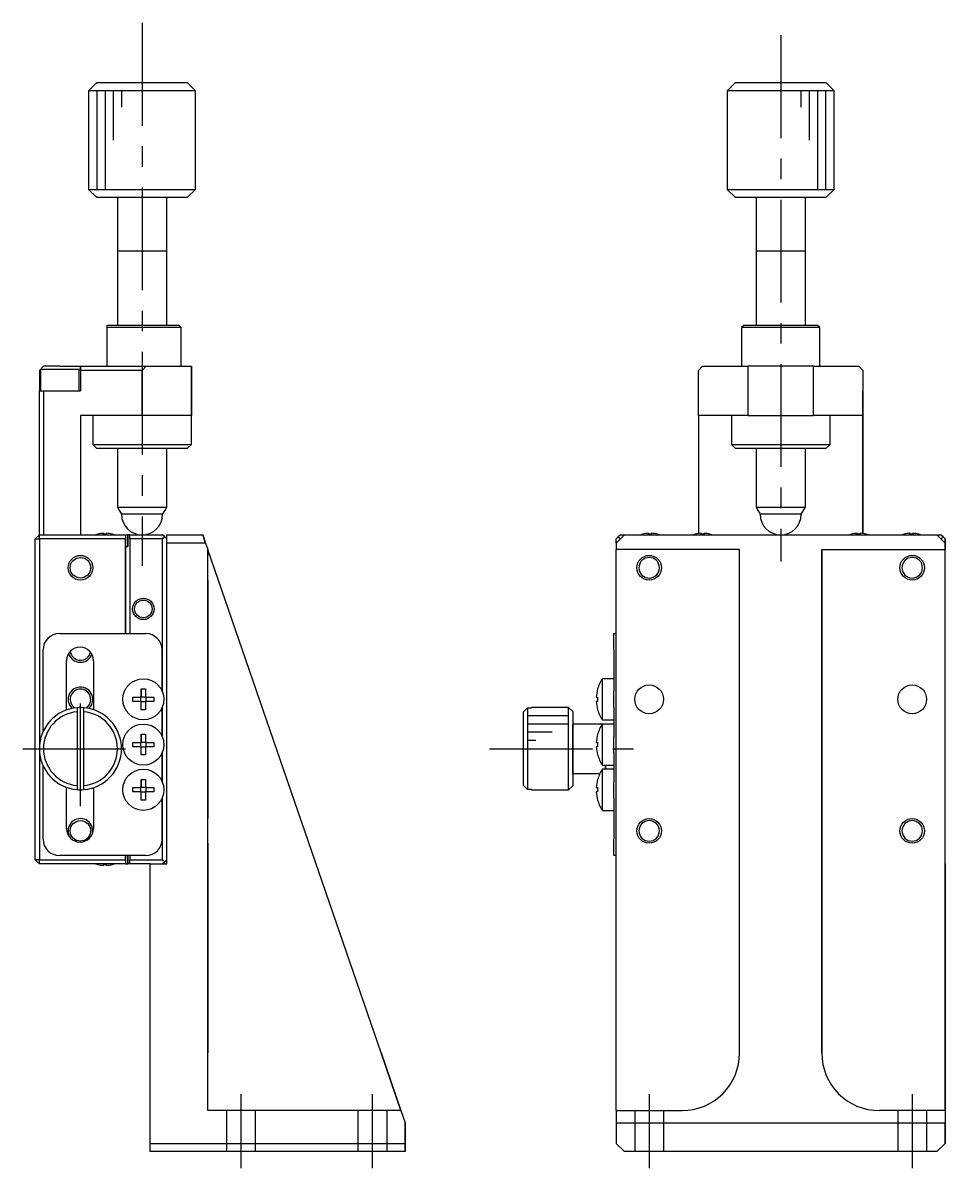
# Model space of a CAD drawing. Extents: x 79 to 385, y -4 to 276.
# Drawn here: x 273 to 385.1, y 83.8 to 223 of the extents above; entities that cross this region are included whole.
import ezdxf

# ---------------------------------------------------------------- set-up
doc = ezdxf.new("R2010")
doc.units = 0
doc.header["$LTSCALE"] = 10
doc.linetypes.add('CENTER', pattern=[2, 1.25, -0.25, 0.25, -0.25])
doc.linetypes.add('DASHED', pattern=[3.5, 2, -1.5])
doc.layers.get('0').update_dxf_attribs({"linetype": 'CONTINUOUS'})
doc.layers.add('CENTER', color=1, linetype='CENTER')

msp = doc.modelspace()

# ---------------------------------------------------------------- linework, layer by layer
at = {"color": 7, "linetype": 'CONTINUOUS'}
for p, q in [((281.966533, 215.773978), (280.966533, 214.773978)), ((287.525401, 214.773978), (280.966533, 214.773978)), ((280.966533, 214.773978), (280.966533, 202.773978)), ((281.966533, 215.773978), (287.516344, 215.773978)), ((287.516344, 215.773978), (292.966533, 215.773978)), ((293.966533, 214.773978), (287.525401, 214.773978)), ((293.966533, 214.773978), (292.966533, 215.773978)), ((293.966533, 202.773978), (293.966533, 214.773978)), ((359.643282, 215.773978), (358.643282, 214.773978)), ((358.643549, 214.773978), (358.643282, 214.773978)), ((358.643282, 214.773978), (358.643282, 202.773978)), ((371.643282, 214.773978), (358.643549, 214.773978)), ((359.643282, 215.773978), (370.643282, 215.773978)), ((359.643508, 215.773978), (370.643282, 215.773978)), ((371.643282, 214.773978), (370.643282, 215.773978)), ((371.643282, 202.773978), (371.643282, 214.773978)), ((280.966533, 202.773978), (293.966533, 202.773978)), ((280.966533, 202.773978), (281.966533, 201.773978)), ((292.966533, 201.773978), (293.966533, 202.773978)), ((358.643282, 202.773978), (371.643282, 202.773978)), ((358.643282, 202.773978), (359.643282, 201.773978)), ((370.643282, 201.773978), (371.643282, 202.773978)), ((292.966533, 201.773978), (281.966533, 201.773978)), ((284.466533, 201.773978), (284.466533, 195.273978)), ((290.466533, 195.268978), (290.466533, 201.773978)), ((370.643282, 201.773978), (359.643282, 201.773978)), ((362.143282, 201.773978), (362.143282, 195.273978)), ((368.143282, 195.273978), (368.143282, 201.773978)), ((284.466533, 195.278978), (284.466533, 195.273978)), ((284.466533, 195.273978), (284.466533, 186.273978)), ((284.466533, 195.273978), (284.466533, 195.268978)), ((290.466533, 186.273978), (290.466533, 195.278978)), ((362.143282, 195.278978), (362.143282, 195.273978)), ((362.143282, 195.273978), (362.143282, 195.268978)), ((362.143282, 195.273978), (362.143282, 186.273998)), ((368.143282, 195.273978), (368.143282, 195.278978)), ((368.143282, 195.268978), (368.143282, 195.273978)), ((368.143282, 186.273998), (368.143282, 195.273978)), ((283.216533, 186.273978), (291.916533, 186.273978)), ((283.216533, 185.973978), (283.216533, 186.273978)), ((292.216533, 185.973978), (283.216533, 185.973978)), ((283.216533, 181.273978), (283.216533, 185.973978)), ((292.216533, 185.973978), (291.916533, 186.273978)), ((292.216533, 181.273978), (292.216533, 185.973978)), ((360.693282, 186.273978), (360.393282, 185.973978)), ((369.893282, 185.973978), (360.393282, 185.973978)), ((360.393282, 185.973978), (360.393282, 181.273978)), ((360.693282, 186.273978), (369.593282, 186.273978)), ((369.893282, 185.973978), (369.593282, 186.273978)), ((369.893282, 181.273978), (369.893282, 185.973978)), ((275.466533, 181.273978), (274.966533, 180.773978)), ((277.466533, 181.273978), (275.466533, 181.273978)), ((277.466533, 181.273978), (279.966533, 181.273978)), ((279.966533, 180.773978), (279.966533, 181.273978)), ((279.966533, 181.273978), (287.966533, 181.273978)), ((279.966533, 181.273978), (279.966533, 178.273978)), ((287.966533, 181.273978), (287.466533, 180.773978)), ((287.966533, 181.273978), (293.466533, 181.273978)), ((293.466533, 181.273978), (293.466533, 175.273978)), ((293.466533, 175.273978), (293.466533, 181.273978)), ((355.643282, 181.273978), (355.143282, 180.773978)), ((355.643282, 181.273978), (361.143282, 181.273978)), ((361.143282, 181.273978), (361.143282, 175.273978)), ((369.143282, 181.273978), (361.143282, 181.273978)), ((369.143282, 175.273978), (369.143282, 181.273978)), ((369.143282, 181.273978), (374.643282, 181.273978)), ((375.143282, 180.773978), (374.643282, 181.273978)), ((374.643282, 181.273978), (375.143282, 180.773978)), ((274.966533, 180.773978), (274.966533, 178.273978)), ((277.466533, 180.873978), (275.116533, 180.873978)), ((275.116533, 180.873978), (275.116533, 178.273978)), ((279.816533, 180.873978), (277.466533, 180.873978)), ((279.816533, 178.273978), (279.816533, 180.873978)), ((279.966533, 180.773978), (279.966533, 178.273978)), ((287.466533, 180.773978), (279.966533, 180.773978)), ((287.466531, 175.273978), (287.466533, 180.773978)), ((355.14328, 175.273978), (355.143282, 180.773978)), ((375.143282, 180.773978), (375.143282, 175.273978)), ((375.143282, 180.773978), (375.143282, 178.273978)), ((274.966533, 160.773978), (274.966533, 178.273978)), ((274.966533, 178.273978), (275.466533, 178.273978)), ((275.466533, 178.273978), (275.466533, 160.773978)), ((275.466533, 178.273978), (279.966533, 178.273978)), ((375.143282, 175.273978), (375.143282, 178.273978)), ((279.966533, 175.273978), (279.966533, 160.773978)), ((287.466531, 175.273978), (279.966533, 175.273978)), ((279.966533, 175.273978), (279.966533, 160.773978)), ((281.466533, 175.273978), (281.466533, 171.773978)), ((293.466533, 175.273978), (287.466531, 175.273978)), ((293.466533, 171.773978), (293.466533, 175.273978)), ((361.143282, 175.273978), (355.14328, 175.273978)), ((355.14328, 175.273978), (355.14328, 160.929545)), ((359.143282, 175.273978), (359.143282, 171.773978)), ((361.143282, 175.273978), (365.143282, 175.273978)), ((365.143282, 175.273978), (369.143282, 175.273978)), ((375.143282, 175.273978), (369.143282, 175.273978)), ((371.143282, 171.773978), (371.143282, 175.273978)), ((375.143282, 175.273978), (375.143282, 160.929545)), ((375.143282, 160.929545), (375.143282, 175.273978)), ((281.466533, 171.773978), (287.466533, 171.773978)), ((281.466533, 171.773978), (281.966533, 171.273978)), ((287.466533, 171.773978), (293.466533, 171.773978)), ((292.966533, 171.273978), (293.466533, 171.773978)), ((359.143282, 171.773978), (371.143282, 171.773978)), ((359.143282, 171.773978), (359.643282, 171.273978)), ((370.643282, 171.273978), (371.143282, 171.773978)), ((287.466533, 171.273978), (281.966533, 171.273978)), ((284.466533, 171.273978), (284.466533, 164.140004)), ((292.966533, 171.273978), (287.466533, 171.273978)), ((290.466533, 164.140004), (290.466533, 171.273978)), ((370.643282, 171.273978), (359.643282, 171.273978)), ((362.143282, 171.273959), (362.143282, 164.140004)), ((368.143282, 164.140004), (368.143282, 171.273959)), ((284.466533, 164.140004), (290.466533, 164.140004)), ((284.466533, 164.140004), (284.716533, 163.706991)), ((284.716533, 163.706991), (284.966533, 163.273978)), ((289.966533, 163.273978), (284.966533, 163.273978)), ((289.966533, 163.273978), (290.216533, 163.706991)), ((290.216533, 163.706991), (290.466533, 164.140004)), ((362.143282, 164.140004), (368.143282, 164.140004)), ((362.143282, 164.140004), (362.393282, 163.706991)), ((362.393282, 163.706991), (362.643282, 163.273978)), ((367.643282, 163.273978), (362.643282, 163.273978)), ((367.643282, 163.273978), (367.893282, 163.706991)), ((367.893282, 163.706991), (368.143282, 164.140004)), ((274.466533, 160.273978), (274.966533, 160.773978)), ((274.466533, 121.273978), (274.466533, 160.273978)), ((274.466533, 160.273978), (274.966533, 160.273978)), ((274.966533, 160.273978), (274.966533, 160.773978)), ((274.966533, 160.773978), (285.466533, 160.773978)), ((285.466533, 160.273978), (274.966533, 160.273978)), ((274.966533, 160.273978), (274.966533, 134.773978)), ((282.080171, 160.8435), (282.077917, 160.848122)), ((282.080171, 160.8435), (282.077917, 160.848122)), ((282.786533, 160.8435), (282.786533, 160.963837)), ((282.786533, 160.963837), (282.786533, 160.8435)), ((283.146533, 160.8435), (282.786533, 160.8435)), ((283.146533, 160.963837), (283.146533, 160.8435)), ((283.855149, 160.848122), (283.852894, 160.8435)), ((285.466533, 160.773978), (285.466533, 160.273978)), ((285.466533, 160.773978), (285.466533, 148.773978)), ((285.466533, 160.773978), (285.716533, 160.773978)), ((285.466533, 148.773978), (285.466533, 160.273978)), ((285.716533, 159.373978), (285.716533, 160.773978)), ((285.966533, 160.773978), (285.716533, 160.773978)), ((285.716533, 160.773978), (285.716533, 159.373978)), ((285.966533, 160.273978), (285.966533, 160.773978)), ((285.966533, 160.773978), (289.966533, 160.773978)), ((289.966533, 160.273978), (285.966533, 160.273978)), ((285.966533, 160.273978), (285.966533, 148.773978)), ((289.966533, 160.773978), (290.216533, 160.523978)), ((290.216533, 160.523978), (289.966533, 160.773978)), ((290.216533, 160.523978), (289.966533, 160.273978)), ((289.966533, 141.626914), (289.966533, 160.273978)), ((290.116533, 160.623978), (290.466533, 160.273978)), ((290.466533, 160.273978), (290.116533, 160.623978)), ((290.216533, 160.523978), (290.466533, 160.273978)), ((290.466533, 160.273978), (290.216533, 160.523978)), ((290.466533, 160.773978), (294.847109, 160.773978)), ((290.466533, 159.773978), (290.466533, 160.773978)), ((294.847109, 160.773978), (295.191436, 159.773978)), ((295.191436, 159.773978), (294.847109, 160.773978)), ((346.143282, 160.773978), (345.143282, 159.773978)), ((345.393282, 160.523978), (345.143282, 160.273978)), ((345.143282, 159.773978), (345.143282, 160.273978)), ((345.643282, 160.773978), (345.393282, 160.523978)), ((345.393282, 160.523978), (345.643282, 160.273978)), ((345.643282, 160.773978), (346.143282, 160.773978)), ((346.143282, 160.773978), (384.143282, 160.773978)), ((348.356921, 160.8435), (348.354666, 160.848122)), ((348.356921, 160.8435), (348.354666, 160.848122)), ((349.063282, 160.8435), (349.063282, 160.963837)), ((349.063282, 160.963837), (349.063282, 160.8435)), ((349.423282, 160.8435), (349.063282, 160.8435)), ((349.423282, 160.963837), (349.423282, 160.8435)), ((350.131898, 160.848122), (350.129644, 160.8435)), ((354.756921, 160.8435), (354.754666, 160.848122)), ((354.756921, 160.8435), (354.754666, 160.848122)), ((355.463282, 160.8435), (355.463282, 160.963837)), ((355.463282, 160.963837), (355.463282, 160.8435)), ((355.823282, 160.8435), (355.463282, 160.8435)), ((355.823282, 160.963837), (355.823282, 160.8435)), ((356.531898, 160.848122), (356.529644, 160.8435)), ((373.756921, 160.8435), (373.754666, 160.848122)), ((373.756921, 160.8435), (373.754666, 160.848122)), ((374.463282, 160.8435), (374.463282, 160.963837)), ((374.463282, 160.963837), (374.463282, 160.8435)), ((374.823282, 160.8435), (374.463282, 160.8435)), ((374.823282, 160.963837), (374.823282, 160.8435)), ((375.531898, 160.848122), (375.529644, 160.8435)), ((380.156921, 160.8435), (380.154666, 160.848122)), ((380.156921, 160.8435), (380.154666, 160.848122)), ((380.863282, 160.8435), (380.863282, 160.963837)), ((380.863282, 160.963837), (380.863282, 160.8435)), ((381.223282, 160.8435), (380.863282, 160.8435)), ((381.223282, 160.963837), (381.223282, 160.8435)), ((381.931898, 160.848122), (381.929644, 160.8435)), ((384.143282, 160.773978), (384.643282, 160.773978)), ((385.143282, 159.773978), (384.143282, 160.773978)), ((384.143282, 160.773978), (385.143282, 159.773978)), ((384.893282, 160.523978), (384.643282, 160.773978)), ((384.643282, 160.773978), (385.143282, 160.273978)), ((384.643282, 160.273978), (384.893282, 160.523978)), ((385.143282, 160.273978), (384.893282, 160.523978)), ((385.143282, 160.273978), (385.143282, 159.773978)), ((385.143282, 159.773978), (385.143282, 160.273978)), ((285.466533, 159.373978), (285.716533, 159.373978)), ((290.466533, 120.773978), (290.466533, 159.773978)), ((295.191436, 159.773978), (290.466533, 159.773978)), ((295.191436, 159.773978), (295.466533, 158.975039)), ((295.191436, 159.773978), (295.466533, 158.975039)), ((295.466533, 90.773978), (295.466533, 158.975039)), ((316.539748, 97.773978), (295.466533, 158.975039)), ((316.539748, 97.773978), (295.466533, 158.975039)), ((295.466533, 158.975039), (295.466533, 158.273973)), ((345.143282, 159.773978), (345.143282, 158.975039)), ((360.143282, 158.975039), (345.143282, 158.975039)), ((345.143282, 90.773978), (345.143282, 158.975039)), ((360.143282, 97.773978), (360.143282, 158.975039)), ((370.143282, 158.975039), (385.143282, 158.975039)), ((370.143282, 97.773978), (370.143282, 158.975039)), ((370.143282, 158.975039), (370.143282, 97.773978)), ((385.143282, 159.773978), (385.143282, 158.975039)), ((385.143282, 120.773978), (385.143282, 159.773978)), ((385.143282, 90.773978), (385.143282, 158.975039)), ((295.466533, 155.273983), (295.466533, 126.273973)), ((277.416533, 148.773978), (287.916533, 148.773978)), ((344.843282, 146.773978), (344.843282, 148.773978)), ((344.843282, 148.773978), (345.143282, 148.773978)), ((275.416533, 136.84702), (275.416533, 146.773978)), ((289.916533, 146.773978), (289.916533, 141.753774)), ((289.916533, 141.753774), (289.916533, 146.773978)), ((344.843282, 146.773978), (344.843282, 141.753774)), ((278.266533, 139.476106), (278.266533, 145.473978)), ((278.266533, 139.476106), (278.266533, 145.473978)), ((281.566533, 145.473978), (281.566533, 139.511066)), ((295.466533, 140.773978), (295.466533, 142.523978)), ((295.466533, 139.023978), (295.466533, 142.523978)), ((342.873846, 142.035911), (342.880702, 142.032568)), ((343.451625, 140.773978), (343.451625, 143.273978)), ((344.843282, 143.273978), (343.451625, 143.273978)), ((286.357943, 141.033978), (287.356533, 141.033978)), ((286.357943, 140.513978), (286.357943, 141.033978)), ((287.315158, 140.513978), (287.315158, 141.033978)), ((287.356533, 142.032568), (287.876533, 142.032568)), ((287.356533, 141.033978), (287.356533, 142.032568)), ((287.356533, 142.032568), (287.356533, 141.075353)), ((287.356533, 141.033978), (287.356533, 141.075353)), ((287.356533, 141.075353), (287.876533, 141.075353)), ((287.876533, 142.032568), (287.876533, 141.033978)), ((287.876533, 141.033978), (288.875122, 141.033978)), ((287.917908, 141.033978), (287.917908, 140.513978)), ((288.875122, 141.033978), (288.875122, 140.513978)), ((295.466533, 139.023978), (295.466533, 140.773978)), ((342.70833, 141.033978), (342.880702, 141.033978)), ((342.880702, 141.033978), (342.880702, 140.513978)), ((343.451625, 138.273978), (343.451625, 140.773978)), ((344.843282, 140.773978), (344.843282, 141.753774)), ((344.843282, 139.794182), (344.843282, 140.773978)), ((279.566533, 139.757953), (279.566533, 139.256165)), ((279.566533, 139.757953), (279.566533, 129.790004)), ((279.566533, 139.256165), (279.566533, 130.291791)), ((280.366533, 139.256165), (280.366533, 139.757953)), ((280.366533, 130.291791), (280.366533, 139.256165)), ((287.356533, 140.513978), (286.357943, 140.513978)), ((287.356533, 139.515389), (287.356533, 140.513978)), ((287.356533, 140.472603), (287.356533, 140.513978)), ((287.356533, 139.515389), (287.356533, 140.472603)), ((287.876533, 140.472603), (287.356533, 140.472603)), ((287.876533, 139.515389), (287.356533, 139.515389)), ((287.876533, 140.513978), (287.876533, 139.515389)), ((288.875122, 140.513978), (287.876533, 140.513978)), ((289.916533, 139.794182), (289.916533, 136.253774)), ((289.916533, 136.253774), (289.916533, 139.794182)), ((289.966533, 136.126914), (289.966533, 139.921042)), ((333.843282, 139.256165), (334.343282, 139.757953)), ((333.843282, 130.291791), (333.843282, 139.256165)), ((334.343282, 139.757953), (334.343282, 129.790004)), ((334.343282, 139.757953), (334.843282, 139.757953)), ((334.843282, 139.757953), (334.843282, 139.773978)), ((339.343282, 139.773978), (334.843282, 139.773978)), ((339.343282, 129.773978), (339.343282, 139.773978)), ((339.843282, 139.273978), (339.343282, 139.773978)), ((339.843282, 139.273978), (339.843282, 137.773978)), ((339.843282, 139.273978), (339.843282, 130.273978)), ((342.880702, 140.513978), (342.70833, 140.513978)), ((342.880702, 139.515389), (342.873846, 139.512045)), ((344.843282, 139.794182), (344.843282, 136.253774)), ((343.451625, 138.273978), (344.843282, 138.273978)), ((287.356533, 136.532568), (287.876533, 136.532568)), ((287.356533, 135.533978), (287.356533, 136.532568)), ((287.356533, 136.532568), (287.356533, 135.575353)), ((287.876533, 136.532568), (287.876533, 135.533978)), ((339.843282, 137.773978), (339.843282, 131.773978)), ((339.843282, 131.773978), (339.843282, 137.773978)), ((343.451625, 137.773978), (339.843282, 137.773978)), ((342.873846, 136.535911), (342.880702, 136.532568)), ((343.451625, 135.273978), (343.451625, 137.773978)), ((344.843282, 137.773978), (343.451625, 137.773978)), ((286.357943, 135.533978), (287.356533, 135.533978)), ((286.357943, 135.013978), (286.357943, 135.533978)), ((287.315158, 135.013978), (287.315158, 135.533978)), ((287.356533, 135.533978), (287.356533, 135.575353)), ((287.356533, 135.575353), (287.876533, 135.575353)), ((287.876533, 135.533978), (288.875122, 135.533978)), ((287.917908, 135.533978), (287.917908, 135.013978)), ((288.875122, 135.533978), (288.875122, 135.013978)), ((342.70833, 135.533978), (342.880702, 135.533978)), ((342.880702, 135.533978), (342.880702, 135.013978)), ((343.451625, 132.773978), (343.451625, 135.273978)), ((344.843282, 135.273978), (344.843282, 136.253774)), ((344.843282, 134.294182), (344.843282, 135.273978)), ((274.966533, 134.773978), (274.966533, 121.273978)), ((287.356533, 135.013978), (286.357943, 135.013978)), ((287.356533, 134.015389), (287.356533, 135.013978)), ((287.356533, 134.972603), (287.356533, 135.013978)), ((287.356533, 134.015389), (287.356533, 134.972603)), ((287.876533, 134.972603), (287.356533, 134.972603)), ((287.876533, 134.015389), (287.356533, 134.015389)), ((287.876533, 135.013978), (287.876533, 134.015389)), ((288.875122, 135.013978), (287.876533, 135.013978)), ((289.916533, 134.294182), (289.916533, 130.753774)), ((289.916533, 130.753774), (289.916533, 134.294182)), ((289.966533, 130.626914), (289.966533, 134.421042)), ((342.880702, 135.013978), (342.70833, 135.013978)), ((342.880702, 134.015389), (342.873846, 134.012045)), ((344.843282, 134.294182), (344.843282, 130.753774)), ((275.416533, 123.773978), (275.416533, 132.700937)), ((343.451625, 132.773978), (344.843282, 132.773978)), ((343.843282, 132.273978), (343.843282, 132.773978)), ((343.843282, 132.773978), (343.843282, 132.273978)), ((287.356533, 131.032568), (287.876533, 131.032568)), ((287.356533, 130.033978), (287.356533, 131.032568)), ((287.356533, 131.032568), (287.356533, 130.075353)), ((287.876533, 131.032568), (287.876533, 130.033978)), ((339.843282, 131.773978), (339.843282, 130.273978)), ((339.843282, 131.773978), (343.162153, 131.773978)), ((342.873846, 131.035911), (342.880702, 131.032568)), ((343.451625, 129.773978), (343.451625, 132.273978)), ((344.843282, 132.273978), (343.451625, 132.273978)), ((278.266533, 125.073978), (278.266533, 130.071851)), ((278.266533, 125.073978), (278.266533, 130.071851)), ((279.566533, 130.291791), (279.566533, 129.790004)), ((280.366533, 129.790004), (280.366533, 130.291791)), ((281.566533, 130.036891), (281.566533, 125.073978)), ((286.357943, 130.033978), (287.356533, 130.033978)), ((286.357943, 129.513978), (286.357943, 130.033978)), ((287.356533, 129.513978), (286.357943, 129.513978)), ((287.315158, 129.513978), (287.315158, 130.033978)), ((287.356533, 130.033978), (287.356533, 130.075353)), ((287.356533, 130.075353), (287.876533, 130.075353)), ((287.356533, 128.515389), (287.356533, 129.513978)), ((287.356533, 129.472603), (287.356533, 129.513978)), ((287.876533, 130.033978), (288.875122, 130.033978)), ((287.876533, 129.513978), (287.876533, 128.515389)), ((288.875122, 129.513978), (287.876533, 129.513978)), ((287.917908, 130.033978), (287.917908, 129.513978)), ((288.875122, 130.033978), (288.875122, 129.513978)), ((334.343282, 129.790004), (333.843282, 130.291791)), ((334.843282, 129.790004), (334.343282, 129.790004)), ((334.843282, 129.773978), (334.843282, 129.790004)), ((334.843282, 129.773978), (339.343282, 129.773978)), ((339.343282, 129.773978), (339.843282, 130.273978)), ((342.70833, 130.033978), (342.880702, 130.033978)), ((342.880702, 129.513978), (342.70833, 129.513978)), ((342.880702, 130.033978), (342.880702, 129.513978)), ((343.451625, 127.273978), (343.451625, 129.773978)), ((344.843282, 129.773978), (344.843282, 130.753774)), ((344.843282, 128.794182), (344.843282, 129.773978)), ((287.356533, 128.515389), (287.356533, 129.472603)), ((287.876533, 129.472603), (287.356533, 129.472603)), ((287.876533, 128.515389), (287.356533, 128.515389)), ((289.916533, 128.794182), (289.916533, 123.773978)), ((289.916533, 123.773978), (289.916533, 128.794182)), ((289.966533, 121.273978), (289.966533, 128.921042)), ((342.880702, 128.515389), (342.873846, 128.512045)), ((344.843282, 128.794182), (344.843282, 123.773978)), ((343.451625, 127.273978), (344.843282, 127.273978)), ((295.466533, 123.273983), (295.466533, 97.773978)), ((344.843282, 121.773978), (344.843282, 123.773978)), ((274.966533, 120.773978), (274.466533, 121.273978)), ((274.966533, 121.273978), (274.466533, 121.273978)), ((274.966533, 120.773978), (274.966533, 121.273978)), ((274.966533, 121.273978), (285.466533, 121.273978)), ((287.916533, 121.773978), (277.416533, 121.773978)), ((285.466533, 121.773978), (285.466533, 120.773978)), ((285.466533, 121.273978), (285.466533, 121.773978)), ((285.466533, 121.273978), (285.466533, 120.773978)), ((285.716533, 121.773978), (285.716533, 120.773978)), ((285.716533, 120.773978), (285.716533, 121.773978)), ((285.966533, 121.773978), (285.966533, 121.273978)), ((285.966533, 120.773978), (285.966533, 121.273978)), ((285.966533, 121.273978), (289.966533, 121.273978)), ((289.966533, 121.273978), (290.216533, 121.023978)), ((290.466533, 121.273978), (290.116533, 120.923978)), ((290.116533, 120.923978), (290.466533, 121.273978)), ((290.216533, 121.023978), (290.466533, 121.273978)), ((290.466533, 121.273978), (290.216533, 121.023978)), ((345.143282, 121.773978), (344.843282, 121.773978)), ((285.466533, 120.773978), (274.966533, 120.773978)), ((282.077917, 120.699834), (282.080171, 120.704457)), ((282.077917, 120.699834), (282.080171, 120.704457)), ((282.786533, 120.704457), (283.146533, 120.704457)), ((282.786533, 120.584119), (282.786533, 120.704457)), ((282.786533, 120.584119), (282.786533, 120.704457)), ((283.146533, 120.704457), (283.146533, 120.584119)), ((283.852894, 120.704457), (283.855149, 120.699834)), ((285.466533, 120.773978), (285.716533, 120.773978)), ((285.966533, 120.773978), (285.716533, 120.773978)), ((288.466533, 120.773978), (285.966533, 120.773978)), ((288.466533, 120.773978), (290.466533, 120.773978)), ((288.466533, 86.773978), (288.466533, 120.773978)), ((290.216533, 121.023978), (289.966533, 120.773978)), ((289.966533, 120.773978), (290.216533, 121.023978)), ((385.143282, 120.773978), (385.143282, 90.773978)), ((295.466533, 90.773978), (295.466533, 97.773978)), ((318.950042, 90.773978), (316.539748, 97.773978)), ((316.539748, 97.773978), (318.950041, 90.773978)), ((318.950041, 90.773978), (295.466533, 90.773978)), ((318.950041, 90.773978), (319.466533, 89.273978)), ((318.950042, 90.773978), (319.466533, 89.273978)), ((345.143282, 90.773978), (345.143282, 89.273978)), ((345.143282, 90.773978), (353.143282, 90.773978)), ((385.143282, 90.773978), (377.143282, 90.773978)), ((385.143282, 90.773978), (385.143282, 89.273978)), ((385.143282, 90.773978), (385.143282, 86.773978)), ((319.466533, 89.273978), (319.466533, 86.773978)), ((319.466533, 86.773978), (319.466533, 89.273978)), ((345.143282, 89.273978), (345.143282, 86.773978)), ((345.143282, 89.273978), (385.143282, 89.273978)), ((385.143282, 86.773978), (385.143282, 89.273978)), ((288.466533, 85.773978), (288.466533, 86.773978)), ((288.466533, 86.773978), (319.466533, 86.773978)), ((319.466533, 86.773978), (319.466533, 85.773978)), ((319.466533, 85.773978), (319.466533, 86.773978)), ((345.143282, 86.773978), (346.143282, 85.773978)), ((384.143282, 85.773978), (385.143282, 86.773978)), ((385.143282, 86.773978), (384.143282, 85.773978)), ((319.466533, 85.773978), (288.466533, 85.773978)), ((384.143282, 85.773978), (346.143282, 85.773978))]:
    msp.add_line(p, q, dxfattribs=at)
at = {"color": 3, "linetype": 'CONTINUOUS'}
for p, q in [((281.966533, 214.773978), (281.966533, 202.773978)), ((282.966533, 214.773978), (282.966533, 202.773978)), ((283.966533, 214.773978), (283.966533, 208.773978)), ((284.966533, 214.773978), (284.966533, 212.773978)), ((367.643282, 212.773978), (367.643282, 214.773978)), ((368.643282, 208.773978), (368.643282, 214.773978)), ((369.643282, 202.773978), (369.643282, 214.773978)), ((370.643282, 202.773978), (370.643282, 214.773978)), ((287.466533, 195.273978), (284.466528, 195.273978)), ((290.466538, 195.273978), (287.466533, 195.273978)), ((368.143287, 195.273978), (362.143277, 195.273978)), ((281.208427, 156.631853), (281.216533, 156.773978)), ((280.420773, 141.938524), (280.281347, 141.983686)), ((280.420773, 141.938524), (280.281347, 141.983686)), ((281.208427, 140.631853), (281.216533, 140.773978)), ((339.343282, 138.773978), (334.343282, 138.773978)), ((339.343282, 137.773978), (334.343282, 137.773978)), ((337.343282, 136.773978), (334.343282, 136.773978)), ((335.343282, 135.773978), (334.343282, 135.773978)), ((281.208427, 124.631853), (281.216533, 124.773978))]:
    msp.add_line(p, q, dxfattribs=at)
at = {"color": 3, "linetype": 'DASHED'}
for p, q in [((297.716533, 90.773978), (297.716533, 85.773978)), ((301.216533, 90.773978), (301.216533, 85.773978)), ((313.716533, 90.773978), (313.716533, 85.773978)), ((317.216533, 90.773978), (317.216533, 85.773978)), ((347.393282, 90.773978), (347.393282, 85.773978)), ((350.893282, 90.773978), (350.893282, 85.773978)), ((379.393282, 90.773978), (379.393282, 85.773978)), ((382.893282, 90.773978), (382.893282, 85.773978))]:
    msp.add_line(p, q, dxfattribs=at)
at = {"color": 3, "linetype": 'CONTINUOUS'}
for centre, radius in [((279.966533, 156.773978), 1.5), ((349.143282, 156.773978), 1.5), ((381.143282, 156.773978), 1.5), ((287.616533, 151.773978), 1.3), ((349.143282, 124.773978), 1.5), ((381.143282, 124.773978), 1.5)]:
    msp.add_circle(centre, radius, dxfattribs=at)
at = {"color": 7, "linetype": 'CONTINUOUS'}
for centre, radius in [((279.966533, 156.773978), 1.25), ((287.616533, 151.773978), 1.075), ((287.616533, 140.773978), 2.5), ((349.143282, 140.773978), 1.75), ((381.143282, 140.773978), 1.75), ((287.616533, 135.273978), 2.5), ((287.616533, 129.773978), 2.5), ((279.966533, 124.773978), 1.25)]:
    msp.add_circle(centre, radius, dxfattribs=at)
for centre, radius, start, end in [((287.466533, 163.273978), 2.5, 180, 270), ((287.466533, 163.273978), 2.5, 270, 0), ((365.143282, 163.273978), 2.5, 180, 270), ((365.143282, 163.273978), 2.5, 270, 0), ((282.966533, 157.773978), 3.2, 106.122533, 110.364135), ((282.966533, 157.773978), 3.194933, 93.229709, 106.106712), ((282.966533, 157.773978), 3.194933, 73.893288, 86.770291), ((282.966533, 157.773978), 3.2, 69.635865, 73.877467), ((349.243282, 157.773978), 3.2, 106.122533, 110.364135), ((349.243282, 157.773978), 3.194933, 93.229709, 106.106712), ((349.243282, 157.773978), 3.194933, 73.893288, 86.770291), ((349.243282, 157.773978), 3.2, 69.635865, 73.877467), ((355.643282, 157.773978), 3.2, 106.122533, 110.364135), ((355.643282, 157.773978), 3.194933, 93.229709, 106.106712), ((355.643282, 157.773978), 3.194933, 73.893288, 86.770291), ((355.643282, 157.773978), 3.2, 69.635865, 73.877467), ((374.643282, 157.773978), 3.2, 106.122533, 110.364135), ((374.643282, 157.773978), 3.194933, 93.229709, 106.106712), ((374.643282, 157.773978), 3.194933, 73.893288, 86.770291), ((374.643282, 157.773978), 3.2, 69.635865, 73.877467), ((381.043282, 157.773978), 3.2, 106.122533, 110.364135), ((381.043282, 157.773978), 3.194933, 93.229709, 106.106712), ((381.043282, 157.773978), 3.194933, 73.893288, 86.770291), ((381.043282, 157.773978), 3.2, 69.635865, 73.877467), ((349.143282, 156.773978), 1.25, 0, 270), ((349.143282, 156.773978), 1.25, 0, 270), ((381.143282, 156.773978), 1.25, 270, 180), ((381.143282, 156.773978), 1.25, 270, 180), ((349.143282, 156.773978), 1.25, 270, 0), ((349.143282, 156.773978), 1.25, 270, 0), ((381.143282, 156.773978), 1.25, 180, 270), ((381.143282, 156.773978), 1.25, 180, 270), ((277.416533, 146.773978), 2, 90, 180), ((287.916533, 146.773978), 2, 0, 90), ((279.916533, 145.473978), 1.65, 0, 180), ((279.966533, 146.773978), 1.25, 187.220583, 348.374221), ((347.193282, 140.773978), 4.5, 146.251011, 163.714157), ((279.966533, 140.773978), 1.25, 90, 236.87706), ((279.966533, 140.773978), 1.25, 303.12294, 90), ((347.193282, 140.773978), 4.492483, 163.73057, 176.682184), ((279.966533, 134.773978), 5, 94.588566, 265.411434), ((279.966533, 134.773978), 4.5, 95.099689, 264.900311), ((279.966533, 134.773978), 5, 85.411434, 94.588566), ((279.966533, 134.773978), 5, 274.588566, 85.411434), ((279.966533, 134.773978), 4.5, 275.099689, 84.900311), ((347.193282, 140.773978), 4.492483, 183.317816, 196.26943), ((347.193282, 140.773978), 4.5, 196.285843, 213.748989), ((347.193282, 135.273978), 4.492483, 163.73057, 176.682184), ((347.193282, 135.273978), 4.5, 146.251011, 163.714157), ((347.193282, 135.273978), 4.492483, 183.317816, 196.26943), ((347.193282, 135.273978), 4.5, 196.285843, 213.748989), ((347.193282, 129.773978), 4.492483, 163.73057, 176.682184), ((347.193282, 129.773978), 4.5, 146.251011, 163.714157), ((279.966533, 134.773978), 5, 265.411434, 274.588566), ((347.193282, 129.773978), 4.492483, 183.317816, 196.26943), ((347.193282, 129.773978), 4.5, 196.285843, 213.748989), ((349.143282, 124.773978), 1.25, 0, 270), ((349.143282, 124.773978), 1.25, 0, 270), ((381.143282, 124.773978), 1.25, 270, 180), ((381.143282, 124.773978), 1.25, 270, 180), ((279.916533, 125.073978), 1.65, 180, 0), ((349.143282, 124.773978), 1.25, 270, 0), ((349.143282, 124.773978), 1.25, 270, 0), ((381.143282, 124.773978), 1.25, 180, 270), ((381.143282, 124.773978), 1.25, 180, 270), ((277.416533, 123.773978), 2, 180, 270), ((287.916533, 123.773978), 2, 270, 0), ((282.966533, 123.773978), 3.2, 249.635865, 253.877467), ((282.966533, 123.773978), 3.194933, 253.893288, 266.770291), ((282.966533, 123.773978), 3.194933, 273.229709, 286.106712), ((282.966533, 123.773978), 3.2, 286.122533, 290.364135), ((353.143282, 97.773978), 7, 270, 0), ((377.143282, 97.773978), 7, 180, 270)]:
    msp.add_arc(centre, radius, start, end, dxfattribs=at)
at = {"color": 3, "linetype": 'CONTINUOUS'}
for centre, start, end in [((279.966533, 146.773978), 196.012751, 340.33807), ((279.966533, 140.773978), 0, 227.401187), ((279.966533, 140.773978), 311.810318, 0), ((279.966533, 124.773978), 0, 214.074714), ((279.966533, 124.773978), 345.045178, 0)]:
    msp.add_arc(centre, 1.5, start, end, dxfattribs=at)
at = {"layer": 'CENTER', "color": 1, "linetype": 'CENTER'}
for p, q in [((287.466533, 223.023978), (287.466533, 157.023978)), ((365.143282, 221.523978), (365.143282, 157.523978)), ((279.966533, 127.773978), (279.966533, 141.773978)), ((272.966533, 134.773978), (286.966533, 134.773978)), ((329.743282, 134.773978), (347.993282, 134.773978)), ((299.466533, 92.773978), (299.466533, 83.773978)), ((315.466533, 92.773978), (315.466533, 83.773978)), ((349.143282, 92.773978), (349.143282, 83.773978)), ((381.143282, 92.773978), (381.143282, 83.773978))]:
    msp.add_line(p, q, dxfattribs=at)

doc.saveas('drawing.dxf')
